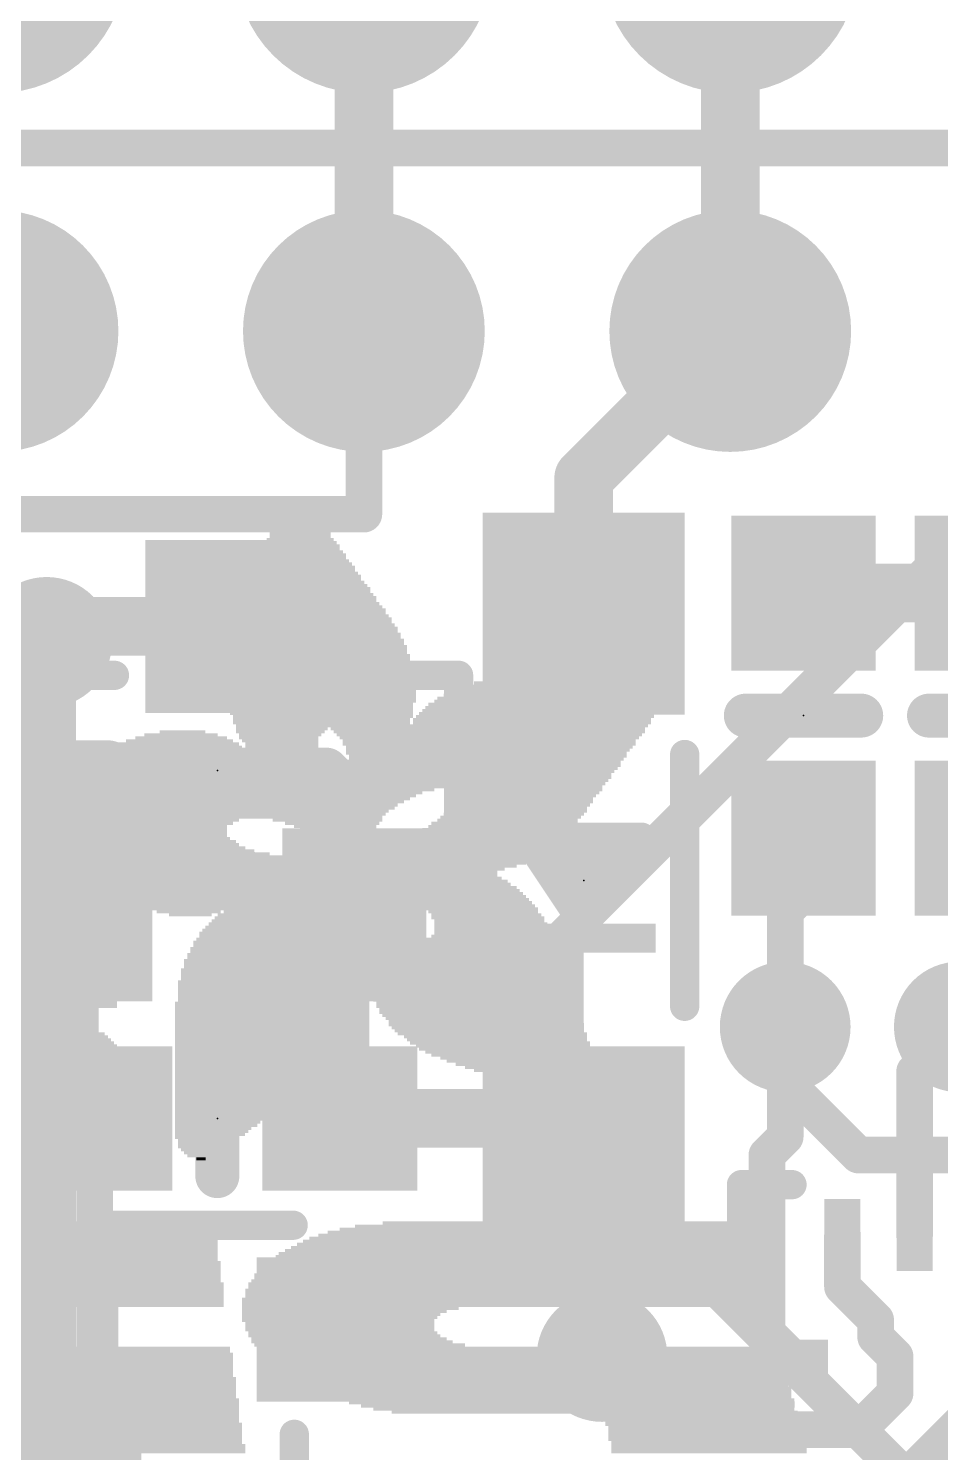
# Model space of a CAD drawing. Extents: x -8.6 to 58.7, y -9 to 29.5.
# Drawn here: x 16.72 to 23.05, y 11.27 to 21.15 of the extents above; entities that cross this region are included whole.
import ezdxf

# ---------------------------------------------------------------- set-up
doc = ezdxf.new("R2010")
doc.units = 0
for name, color, linetype in [('1', 12, 'CONTINUOUS'), ('16', 5, 'CONTINUOUS'), ('17', 110, 'CONTINUOUS'), ('18', 110, 'CONTINUOUS'), ('201', 6, 'CONTINUOUS'), ('21', 40, 'CONTINUOUS'), ('23', 53, 'CONTINUOUS')]:
    doc.layers.add(name, color=color, linetype=linetype)

# ---------------------------------------------------------------- blocks, each defined once
blk = doc.blocks.new('RECT')
blk.add_solid([(-0.5, -0.5), (0.5, -0.5), (-0.5, 0.5), (0.5, 0.5)])
blk = doc.blocks.new('ROUNDP')
at = {"const_width": 0.5}
blk.add_lwpolyline([(0, -0.25, 1), (0, 0.25, 1), (0, -0.25)], format="xyb", dxfattribs=at)
blk = doc.blocks.new('ROUNDV')
at = {"const_width": 0.5}
blk.add_lwpolyline([(0, -0.25, 1), (0, 0.25, 1), (0, -0.25)], format="xyb", dxfattribs=at)

msp = doc.modelspace()

# ---------------------------------------------------------------- linework, layer by layer
at = {"layer": '1'}
for points, const_width in [([(30.734, 20.32), (15.621, 20.32)], 0.254), ([(21.59, 19.05), (20.574, 18.034)], 0.4064), ([(20.574, 18.034), (20.574, 17.09)], 0.4064), ([(22.098, 17.233), (23.368, 17.233)], 0.4064), ([(16.9614, 17.002), (16.8504, 16.891)], 0.4064), ([(18.034, 17.002), (16.9614, 17.002)], 0.4064), ([(16.4157, 16.0084), (17.272, 16.0084)], 0.4064), ([(17.272, 16.0084), (18.7896, 16.0084)], 0.3048), ([(18.7896, 16.0084), (18.923, 15.875)], 0.3048), ([(18.923, 15.875), (18.923, 14.941)], 0.4064), ([(22.098, 15.533), (22.098, 15.152)], 0.254), ([(22.098, 15.152), (21.971, 15.025)], 0.254), ([(17.084, 13.689), (17.084, 15.002)], 0.254), ([(18.884, 14.902), (18.984, 15.002)], 0.4064), ([(18.923, 14.941), (18.884, 14.902)], 0.4064), ([(21.971, 13.462), (21.971, 15.025)], 0.254), ([(18.884, 13.589), (18.884, 14.902)], 0.4064), ([(21.971, 14.224), (21.971, 13.462)], 0.254), ([(22.868, 13.9138), (23.1782, 14.224)], 0.254), ([(22.868, 12.78), (22.868, 13.9138)], 0.254), ([(17.184, 13.589), (17.084, 13.689)], 0.254), ([(20.375, 13.589), (18.884, 13.589)], 0.4064), ([(20.574, 13.39), (20.375, 13.589)], 0.4064), ([(17.184, 13.589), (17.184, 11.453)], 0.254), ([(21.844, 13.335), (21.971, 13.462)], 0.254), ([(21.844, 13.335), (21.844, 12.827)], 0.254), ([(21.844, 12.104), (21.844, 12.827)], 0.254), ([(22.368, 12.78), (22.368, 12.422)], 0.254), ([(22.368, 12.422), (22.5982, 12.1918)], 0.254), ([(22.5982, 12.1918), (22.5982, 12.0728)], 0.254), ([(22.018, 11.93), (21.844, 12.104)], 0.254), ([(22.5982, 12.0728), (22.733, 11.938)], 0.254), ([(23.6775, 11.93), (22.6695, 10.922)], 0.3048), ([(22.733, 11.938), (22.733, 11.684)], 0.254), ([(22.733, 11.684), (22.479, 11.43)], 0.254), ([(17.184, 11.453), (16.907, 11.176)], 0.254), ([(22.479, 11.43), (22.018, 11.43)], 0.254)]:
    msp.add_lwpolyline(points, dxfattribs=dict(at, const_width=const_width))
for points, const_width in [([(21.6618, 18.9782, 1), (21.5182, 19.1218)], 0.2032), ([(20.6756, 18.034, 1), (20.4724, 18.034)], 0.2032), ([(20.5022, 18.1058, 1), (20.6458, 17.9622)], 0.2032), ([(22.098, 17.3346, 1), (22.098, 17.1314)], 0.2032), ([(16.9614, 17.1036, 1), (16.9614, 16.9004)], 0.2032), ([(17.0332, 16.9302, 1), (16.8896, 17.0738)], 0.2032), ([(18.034, 16.9004, 1), (18.034, 17.1036)], 0.2032), ([(20.4724, 17.09, 1), (20.6756, 17.09)], 0.2032), ([(16.7786, 16.9628, 1), (16.9222, 16.8192)], 0.2032), ([(17.272, 15.9068, 1), (17.272, 16.11)], 0.2032), ([(17.272, 16.0846, 1), (17.272, 15.9322)], 0.1524), ([(18.8435, 16.0623, 1), (18.7357, 15.9545)], 0.1524), ([(18.7896, 15.9322, 1), (18.7896, 16.0846)], 0.1524), ([(19.0246, 15.875, 1), (18.8214, 15.875)], 0.2032), ([(18.8691, 15.8211, 1), (18.9769, 15.9289)], 0.1524), ([(22.1615, 15.533, 1), (22.0345, 15.533)], 0.127), ([(22.0345, 15.152, 1), (22.1615, 15.152)], 0.127), ([(22.1429, 15.1071, 1), (22.0531, 15.1969)], 0.127), ([(17.1475, 15.002, 1), (17.0205, 15.002)], 0.127), ([(18.9948, 14.8692, 1), (18.8512, 15.0128)], 0.2032), ([(19.0558, 14.9302, 1), (18.9122, 15.0738)], 0.2032), ([(22.0345, 15.025, 1), (21.9075, 15.025)], 0.127), ([(21.9261, 15.0699, 1), (22.0159, 14.9801)], 0.127), ([(18.9856, 14.902, 1), (18.7824, 14.902)], 0.2032), ([(18.8122, 14.9738, 1), (18.9558, 14.8302)], 0.2032), ([(18.8122, 14.9738, 1), (18.9558, 14.8302)], 0.2032), ([(18.8214, 14.941, 1), (19.0246, 14.941)], 0.2032), ([(22.0345, 14.224, 1), (21.9075, 14.224)], 0.127), ([(22.9315, 13.9138, 1), (22.8045, 13.9138)], 0.127), ([(22.8231, 13.9587, 1), (22.9129, 13.8689)], 0.127), ([(17.1289, 13.7339, 1), (17.0391, 13.6441)], 0.127), ([(17.0205, 13.689, 1), (17.1475, 13.689)], 0.127), ([(18.884, 13.6906, 1), (18.884, 13.4874)], 0.2032), ([(20.4468, 13.6608, 1), (20.3032, 13.5172)], 0.2032), ([(20.375, 13.4874, 1), (20.375, 13.6906)], 0.2032), ([(17.2475, 13.589, 1), (17.1205, 13.589)], 0.127), ([(17.1391, 13.5441, 1), (17.2289, 13.6339)], 0.127), ([(18.7824, 13.589, 1), (18.9856, 13.589)], 0.2032), ([(20.5022, 13.3182, 1), (20.6458, 13.4618)], 0.2032), ([(22.0159, 13.4171, 1), (21.9261, 13.5069)], 0.127), ([(21.9075, 13.335, 1), (21.7805, 13.335)], 0.127), ([(21.7991, 13.3799, 1), (21.8889, 13.2901)], 0.127), ([(21.9075, 13.462, 1), (22.0345, 13.462)], 0.127), ([(21.9075, 13.462, 1), (22.0345, 13.462)], 0.127), ([(21.9075, 12.827, 1), (21.7805, 12.827)], 0.127), ([(21.7805, 12.827, 1), (21.9075, 12.827)], 0.127), ([(22.4315, 12.78, 1), (22.3045, 12.78)], 0.127), ([(22.8045, 12.78, 1), (22.9315, 12.78)], 0.127), ([(22.4129, 12.4669, 1), (22.3231, 12.3771)], 0.127), ([(22.3045, 12.422, 1), (22.4315, 12.422)], 0.127), ([(22.6617, 12.1918, 1), (22.5347, 12.1918)], 0.127), ([(22.5533, 12.1469, 1), (22.6431, 12.2367)], 0.127), ([(21.8889, 12.1489, 1), (21.7991, 12.0591)], 0.127), ([(21.7805, 12.104, 1), (21.9075, 12.104)], 0.127), ([(22.6431, 12.1177, 1), (22.5533, 12.0279)], 0.127), ([(22.5347, 12.0728, 1), (22.6617, 12.0728)], 0.127), ([(22.7965, 11.938, 1), (22.6695, 11.938)], 0.127), ([(21.9731, 11.8851, 1), (22.0629, 11.9749)], 0.127), ([(22.6881, 11.8931, 1), (22.7779, 11.9829)], 0.127), ([(22.7779, 11.6391, 1), (22.6881, 11.7289)], 0.127), ([(22.6695, 11.684, 1), (22.7965, 11.684)], 0.127), ([(17.2289, 11.4081, 1), (17.1391, 11.4979)], 0.127), ([(22.018, 11.4935, 1), (22.018, 11.3665)], 0.127), ([(22.479, 11.3665, 1), (22.479, 11.4935)], 0.127), ([(17.1205, 11.453, 1), (17.2475, 11.453)], 0.127), ([(22.4341, 11.4749, 1), (22.5239, 11.3851)], 0.127), ([(16.8621, 11.2209, 1), (16.9519, 11.1311)], 0.127)]:
    msp.add_lwpolyline(points, format="xyb", dxfattribs=dict(at, const_width=const_width))
at = {"layer": '16'}
for points, const_width in [([(19.05, 19.05), (19.05, 21.59)], 0.4064), ([(21.59, 19.05), (21.59, 21.59)], 0.4064), ([(19.05, 17.78), (19.05, 19.05)], 0.254), ([(5.842, 17.78), (19.05, 17.78)], 0.254), ([(23.368, 17.78), (20.447, 14.859)], 0.254), ([(16.8504, 16.891), (16.8504, 8.3414)], 0.4064), ([(20.447, 14.859), (20.447, 13.462)], 0.254), ([(21.971, 13.97), (21.971, 14.224)], 0.254), ([(21.971, 13.843), (21.971, 13.97)], 0.254), ([(22.479, 13.335), (21.971, 13.843)], 0.254), ([(20.447, 13.462), (23.1775, 10.7315)], 0.254), ([(23.622, 13.335), (22.479, 13.335)], 0.254)]:
    msp.add_lwpolyline(points, dxfattribs=dict(at, const_width=const_width))
for points, const_width in [([(19.1135, 19.05, 1), (18.9865, 19.05)], 0.127), ([(18.9484, 19.05, 1), (19.1516, 19.05)], 0.2032), ([(21.4884, 19.05, 1), (21.6916, 19.05)], 0.2032), ([(19.05, 17.7165, 1), (19.05, 17.8435)], 0.127), ([(18.9865, 17.78, 1), (19.1135, 17.78)], 0.127), ([(16.952, 16.891, 1), (16.7488, 16.891)], 0.2032), ([(20.5105, 14.859, 1), (20.3835, 14.859)], 0.127), ([(20.4021, 14.9039, 1), (20.4919, 14.8141)], 0.127), ([(22.0345, 14.224, 1), (21.9075, 14.224)], 0.127), ([(22.0345, 13.97, 1), (21.9075, 13.97)], 0.127), ([(21.9075, 13.97, 1), (22.0345, 13.97)], 0.127), ([(22.0159, 13.8879, 1), (21.9261, 13.7981)], 0.127), ([(21.9075, 13.843, 1), (22.0345, 13.843)], 0.127), ([(20.4919, 13.5069, 1), (20.4021, 13.4171)], 0.127), ([(20.3835, 13.462, 1), (20.5105, 13.462)], 0.127), ([(22.479, 13.3985, 1), (22.479, 13.2715)], 0.127), ([(22.4341, 13.2901, 1), (22.5239, 13.3799)], 0.127)]:
    msp.add_lwpolyline(points, format="xyb", dxfattribs=dict(at, const_width=const_width))
at = {"layer": '21'}
for points, const_width in [([(16.3616, 16.6624), (17.3204, 16.6624)], 0.2032), ([(18.7476, 16.6624), (19.7064, 16.6624)], 0.2032), ([(19.7064, 16.6624), (19.7064, 15.3496)], 0.2032), ([(22.498, 16.383), (21.698, 16.383)], 0.3048), ([(23.768, 16.383), (22.968, 16.383)], 0.3048), ([(19.874, 14.367), (19.874, 16.113)], 0.2032), ([(21.274, 16.113), (21.274, 14.367)], 0.2032), ([(20.574, 14.94), (20.174, 15.54)], 0.2032), ([(20.174, 15.54), (20.974, 15.54)], 0.2032), ([(20.974, 15.54), (20.574, 14.94)], 0.2032), ([(20.574, 15.14), (20.374, 15.44)], 0.2032), ([(20.374, 15.44), (20.774, 15.44)], 0.2032), ([(20.774, 15.44), (20.574, 15.14)], 0.2032), ([(18.2564, 15.3416), (17.7976, 15.3416)], 0.2032), ([(20.5073, 15.24), (20.6407, 15.24)], 0.2032), ([(18.034, 13.989), (18.034, 13.189)], 0.3048), ([(21.668, 12.33), (21.668, 13.13)], 0.2032), ([(21.668, 13.13), (22.018, 13.13)], 0.2032), ([(17.2466, 12.8484), (18.5594, 12.8484)], 0.2032), ([(17.2466, 11.8896), (17.2466, 12.8484)], 0.2032), ([(18.5674, 11.3984), (18.5674, 10.9396)], 0.2032)]:
    msp.add_lwpolyline(points, dxfattribs=dict(at, const_width=const_width))
for points, const_width in [([(17.3204, 16.6116, 1), (17.3204, 16.7132)], 0.1016), ([(18.7476, 16.7132, 1), (18.7476, 16.6116)], 0.1016), ([(19.7572, 16.6624, 1), (19.6556, 16.6624)], 0.1016), ([(19.7064, 16.6116, 1), (19.7064, 16.7132)], 0.1016), ([(21.698, 16.4592, 1), (21.698, 16.3068)], 0.1524), ([(22.498, 16.3068, 1), (22.498, 16.4592)], 0.1524), ([(22.968, 16.4592, 1), (22.968, 16.3068)], 0.1524), ([(19.9248, 16.113, 1), (19.8232, 16.113)], 0.1016), ([(21.3248, 16.113, 1), (21.2232, 16.113)], 0.1016), ([(20.2163, 15.5682, 1), (20.1317, 15.5118)], 0.1016), ([(20.174, 15.5908, 1), (20.174, 15.4892)], 0.1016), ([(21.0163, 15.5118, 1), (20.9317, 15.5682)], 0.1016), ([(20.974, 15.4892, 1), (20.974, 15.5908)], 0.1016), ([(20.4163, 15.4682, 1), (20.3317, 15.4118)], 0.1016), ([(20.374, 15.4908, 1), (20.374, 15.3892)], 0.1016), ([(20.8163, 15.4118, 1), (20.7317, 15.4682)], 0.1016), ([(20.774, 15.3892, 1), (20.774, 15.4908)], 0.1016), ([(17.7976, 15.3924, 1), (17.7976, 15.2908)], 0.1016), ([(18.2564, 15.2908, 1), (18.2564, 15.3924)], 0.1016), ([(19.6556, 15.3496, 1), (19.7572, 15.3496)], 0.1016), ([(20.5073, 15.2908, 1), (20.5073, 15.1892)], 0.1016), ([(20.6407, 15.1892, 1), (20.6407, 15.2908)], 0.1016), ([(20.5317, 15.1682, 1), (20.6163, 15.1118)], 0.1016), ([(20.5317, 15.1118, 1), (20.6163, 15.1682)], 0.1016), ([(20.5317, 14.9682, 1), (20.6163, 14.9118)], 0.1016), ([(20.5317, 14.9118, 1), (20.6163, 14.9682)], 0.1016), ([(19.8232, 14.367, 1), (19.9248, 14.367)], 0.1016), ([(21.2232, 14.367, 1), (21.3248, 14.367)], 0.1016), ([(18.1102, 13.989, 1), (17.9578, 13.989)], 0.1524), ([(17.9578, 13.189, 1), (18.1102, 13.189)], 0.1524), ([(21.7188, 13.13, 1), (21.6172, 13.13)], 0.1016), ([(21.668, 13.1808, 1), (21.668, 13.0792)], 0.1016), ([(22.018, 13.0792, 1), (22.018, 13.1808)], 0.1016), ([(17.2466, 12.8992, 1), (17.2466, 12.7976)], 0.1016), ([(17.2974, 12.8484, 1), (17.1958, 12.8484)], 0.1016), ([(18.5594, 12.7976, 1), (18.5594, 12.8992)], 0.1016), ([(21.6172, 12.33, 1), (21.7188, 12.33)], 0.1016), ([(17.1958, 11.8896, 1), (17.2974, 11.8896)], 0.1016), ([(18.6182, 11.3984, 1), (18.5166, 11.3984)], 0.1016)]:
    msp.add_lwpolyline(points, format="xyb", dxfattribs=dict(at, const_width=const_width))
at = {"layer": '23'}
for p in [(22.098, 16.383), (18.034, 16.002), (20.574, 15.24), (18.034, 13.589)]:
    msp.add_point(p, dxfattribs=at)

# ---------------------------------------------------------------- block references
at = {"layer": '1'}
for p, xscale, yscale, rotation in [((20.574, 17.09), 1.4, 1.4, 180), ((20.574, 13.39), 1.4, 1.4, 180), ((22.368, 12.78), 0.5, 0.25, 270), ((22.868, 12.78), 0.5, 0.25, 270)]:
    msp.add_blockref('RECT', p, dxfattribs=dict(at, xscale=xscale, yscale=yscale, rotation=rotation))
at = {"layer": '1', "xscale": 1.075, "rotation": 270}
for p in [(22.098, 17.233), (23.368, 17.233), (22.098, 15.533), (23.368, 15.533)]:
    msp.add_blockref('RECT', p, dxfattribs=at)
at = {"layer": '1', "yscale": 1.2}
for p in [(18.034, 17.002), (17.084, 15.002), (18.984, 15.002)]:
    msp.add_blockref('RECT', p, dxfattribs=at)
at = {"layer": '1', "xscale": 1.075}
for p in [(17.184, 13.589), (18.884, 13.589)]:
    msp.add_blockref('RECT', p, dxfattribs=at)
at = {"layer": '1', "yscale": 1.2, "rotation": 90}
for p in [(18.907, 12.126), (16.907, 11.176)]:
    msp.add_blockref('RECT', p, dxfattribs=at)
at = {"layer": '1', "xscale": 0.5, "yscale": 0.25}
for p in [(22.018, 11.93), (22.018, 11.43)]:
    msp.add_blockref('RECT', p, dxfattribs=at)
at = {"layer": '17', "xscale": 1.778, "yscale": 1.778}
for p in [(16.51, 21.59), (16.51, 21.59), (19.05, 21.59), (19.05, 21.59), (21.59, 21.59), (21.59, 21.59)]:
    msp.add_blockref('ROUNDP', p, dxfattribs=at)
at = {"layer": '17', "xscale": 1.6764, "yscale": 1.6764, "rotation": 90}
for p in [(16.51, 19.05), (16.51, 19.05), (19.05, 19.05), (19.05, 19.05), (21.59, 19.05), (21.59, 19.05)]:
    msp.add_blockref('ROUNDP', p, dxfattribs=at)
at = {"layer": '18', "xscale": 0.9064, "yscale": 0.9064}
for p in [(16.8504, 16.891), (16.8504, 16.891), (21.971, 14.224), (21.971, 14.224), (23.1782, 14.224), (23.1782, 14.224), (20.701, 11.938), (20.701, 11.938)]:
    msp.add_blockref('ROUNDV', p, dxfattribs=at)
at = {"layer": '201', "yscale": 0.0212, "rotation": 180}
for p, xscale in [((18.5866, 17.7729), 0.2539), ((18.5866, 17.794), 0.2116), ((18.5866, 17.8152), 0.127), ((18.5866, 17.7306), 0.3385), ((18.5866, 17.7094), 0.3385), ((18.5972, 17.6883), 0.3597), ((18.5866, 17.7517), 0.2962), ((18.6078, 17.6036), 0.4655), ((18.6184, 17.5825), 0.4866), ((18.5972, 17.6671), 0.402), ((18.6078, 17.6459), 0.4232), ((18.6078, 17.6248), 0.4232), ((18.629, 17.4767), 0.5924), ((18.6184, 17.5401), 0.529), ((18.6395, 17.4978), 0.5713), ((18.629, 17.519), 0.5501), ((18.629, 17.5613), 0.5078), ((18.6501, 17.4132), 0.6771), ((18.6501, 17.392), 0.6771), ((18.6395, 17.4555), 0.6136), ((18.6501, 17.4344), 0.6347), ((18.6713, 17.2862), 0.804), ((18.6607, 17.3497), 0.7405), ((18.6607, 17.3286), 0.7405), ((18.6713, 17.3074), 0.7617), ((18.6607, 17.3709), 0.6982), ((18.6924, 17.2016), 0.8886), ((18.6924, 17.1805), 0.8886), ((18.6924, 17.2228), 0.8463), ((18.6819, 17.2651), 0.8252), ((18.6819, 17.2439), 0.8252), ((18.703, 17.1381), 0.9521), ((18.7136, 17.117), 0.9733), ((18.7136, 17.0958), 0.9733), ((18.703, 17.1593), 0.9098), ((18.7242, 17.0112), 1.0791), ((18.7348, 16.99), 1.1002), ((18.7136, 17.0747), 1.0156), ((18.7242, 17.0535), 1.0368), ((18.7242, 17.0324), 1.0368), ((18.7348, 16.8842), 1.1849), ((18.7347, 16.9477), 1.1425), ((18.7347, 16.9266), 1.1425), ((18.7453, 16.9054), 1.1637), ((18.7348, 16.9689), 1.1002), ((18.7453, 16.7996), 1.2483), ((18.7453, 16.8631), 1.206), ((18.7453, 16.8419), 1.206), ((18.7453, 16.8208), 1.206), ((18.7453, 16.7785), 1.2483), ((18.7453, 16.7573), 1.2483), ((18.7559, 16.7361), 1.2695), ((18.7559, 16.715), 1.2695), ((18.7559, 16.6938), 1.2695), ((18.7453, 16.6303), 1.2907), ((18.7559, 16.6092), 1.3118), ((18.7559, 16.588), 1.3118), ((18.7559, 16.6727), 1.2695), ((18.7559, 16.6515), 1.2695), ((20.3957, 16.588), 1.2907), ((20.4168, 16.6092), 1.206), ((20.4591, 16.6303), 1.0368), ((18.7559, 16.5669), 1.3118), ((18.7559, 16.5457), 1.3118), ((18.7665, 16.5246), 1.2907), ((18.7665, 16.5034), 1.2907), ((20.3216, 16.5034), 1.5234), ((20.3428, 16.5246), 1.4811), ((20.3534, 16.5457), 1.4176), ((20.3745, 16.5669), 1.3753), ((18.7665, 16.4822), 1.2907), ((18.7559, 16.4611), 1.2695), ((18.7559, 16.4399), 1.2695), ((18.7559, 16.4188), 1.2695), ((18.7559, 16.3976), 1.2695), ((20.2476, 16.3976), 1.6292), ((20.2687, 16.4188), 1.6292), ((20.2793, 16.4399), 1.608), ((20.2899, 16.4611), 1.5869), ((20.311, 16.4822), 1.5446), ((18.7559, 16.3553), 1.2272), ((18.7559, 16.3341), 1.2272), ((18.7665, 16.3764), 1.2483), ((19.5917, 16.313), 2.8564), ((18.4809, 16.2918), 0.6347), ((19.909, 16.2918), 2.1793), ((20.2158, 16.3553), 1.6503), ((20.2158, 16.3341), 1.6503), ((20.237, 16.3764), 1.6503), ((17.7721, 16.2072), 0.7405), ((17.7826, 16.2283), 0.6347), ((17.7826, 16.2495), 0.5078), ((17.7932, 16.2707), 0.3174), ((18.4703, 16.2707), 0.6136), ((18.4703, 16.2495), 0.5713), ((18.4597, 16.2283), 0.5501), ((18.4703, 16.2072), 0.529), ((19.9196, 16.2707), 2.1581), ((19.9196, 16.2495), 2.1158), ((19.9196, 16.2283), 2.0735), ((19.9196, 16.2072), 2.0312), ((17.8884, 16.1014), 1.6503), ((17.9202, 16.1225), 1.5869), ((17.9519, 16.1437), 1.5234), ((17.7403, 16.1649), 0.931), ((17.7615, 16.186), 0.8463), ((18.4809, 16.186), 0.5078), ((18.4809, 16.1649), 0.5078), ((19.9196, 16.186), 2.0312), ((19.9196, 16.1649), 1.9889), ((19.909, 16.1437), 1.9677), ((19.8985, 16.1225), 1.9466), ((19.909, 16.1014), 1.9254), ((17.7403, 15.9956), 1.9889), ((17.7721, 16.0168), 1.9254), ((17.7932, 16.0379), 1.8408), ((17.8249, 16.0591), 1.7773), ((17.8567, 16.0802), 1.7138), ((19.8879, 16.0591), 1.8831), ((19.8879, 16.0379), 1.8831), ((19.8985, 16.0802), 1.9042), ((19.8879, 16.0168), 1.8408), ((19.8773, 15.9956), 1.8196), ((17.6663, 15.911), 2.137), ((17.6768, 15.9321), 2.1158), ((17.6874, 15.9533), 2.0947), ((17.7086, 15.9744), 2.0523), ((19.8667, 15.9744), 1.7984), ((19.8667, 15.9533), 1.7984), ((19.8561, 15.9321), 1.7773), ((19.8456, 15.911), 1.7561), ((17.6663, 15.8263), 2.2216), ((17.6663, 15.8052), 2.2216), ((17.6663, 15.8898), 2.1793), ((17.6663, 15.8687), 2.1793), ((17.6663, 15.8475), 2.1793), ((19.2531, 15.8687), 0.5713), ((19.835, 15.8898), 1.735), ((19.2108, 15.8475), 0.4866), ((19.1897, 15.8263), 0.4443), ((19.1685, 15.8052), 0.402), ((20.1735, 15.8687), 1.0579), ((20.1735, 15.8263), 0.9733), ((20.1629, 15.8052), 0.9521), ((20.1841, 15.8475), 0.9944), ((17.6768, 15.784), 2.2428), ((17.6874, 15.7629), 2.2216), ((17.698, 15.7417), 2.2428), ((17.7086, 15.7205), 2.2639), ((17.7297, 15.6994), 2.2639), ((19.0521, 15.6994), 0.2962), ((19.0733, 15.7205), 0.2962), ((19.1156, 15.7629), 0.3385), ((19.105, 15.7417), 0.3174), ((19.1368, 15.784), 0.3808), ((20.0889, 15.6994), 0.9733), ((20.11, 15.7205), 0.9733), ((20.1206, 15.7417), 0.9521), ((20.1418, 15.7629), 0.9521), ((20.1629, 15.784), 0.9521), ((17.899, 15.6782), 2.5601), ((17.4124, 15.6571), 1.5445), ((17.4018, 15.6359), 1.4811), ((17.4018, 15.6148), 1.3964), ((18.7982, 15.6571), 0.7617), ((18.83, 15.6359), 0.6559), ((18.8511, 15.6148), 0.5713), ((20.0042, 15.6148), 1.0156), ((20.0254, 15.6359), 1.0156), ((20.0466, 15.6571), 0.9733), ((20.0677, 15.6782), 0.9733), ((17.4124, 15.5936), 1.3753), ((17.4229, 15.5724), 1.3541), ((17.4441, 15.5513), 1.3118), ((17.4653, 15.5301), 1.3118), ((17.5076, 15.509), 1.3118), ((18.8723, 15.5936), 0.529), ((18.8934, 15.5724), 0.4866), ((18.9146, 15.5513), 0.4866), ((19.5599, 15.5301), 1.735), ((19.5493, 15.509), 1.7138), ((19.8985, 15.5513), 1.1002), ((19.9408, 15.5724), 1.0579), ((19.9725, 15.5936), 1.0368), ((17.5287, 15.4878), 1.3118), ((17.5605, 15.4666), 1.333), ((17.6134, 15.4455), 1.3541), ((17.6768, 15.4243), 1.4388), ((18.629, 15.4032), 3.2584), ((19.4224, 15.4243), 1.7138), ((19.4859, 15.4455), 1.6715), ((19.507, 15.4666), 1.6715), ((19.5388, 15.4878), 1.6927), ((18.6184, 15.382), 3.1949), ((18.6078, 15.3609), 3.1314), ((18.5972, 15.3397), 3.0256), ((18.5655, 15.3185), 2.9198), ((18.1212, 15.2974), 1.9889), ((18.1317, 15.2762), 1.9254), ((18.1317, 15.2551), 1.8831), ((17.9942, 15.2339), 1.5234), ((17.9836, 15.2127), 1.4599), ((18.9569, 15.2339), 0.2327), ((18.9675, 15.2127), 0.2539), ((19.5388, 15.2974), 0.7194), ((19.6022, 15.2762), 0.7194), ((19.634, 15.2551), 0.7405), ((19.6763, 15.2339), 0.7405), ((19.6974, 15.2127), 0.7405), ((17.9836, 15.1916), 1.4176), ((17.9942, 15.1704), 1.3541), ((17.9942, 15.1493), 1.3118), ((18.0154, 15.1281), 1.2695), ((18.0154, 15.107), 1.2272), ((18.9886, 15.107), 0.2962), ((18.9992, 15.1281), 0.2751), ((18.9886, 15.1493), 0.2539), ((18.9781, 15.1916), 0.2327), ((18.9781, 15.1704), 0.2327), ((19.7292, 15.1916), 0.7617), ((19.7503, 15.1704), 0.7617), ((19.7715, 15.1493), 0.7617), ((19.7927, 15.1281), 0.7617), ((19.8138, 15.107), 0.7617), ((18.026, 15.0858), 1.1637), ((18.0471, 15.0646), 1.1214), ((18.0683, 15.0435), 1.0368), ((17.8355, 15.0223), 0.4443), ((18.3327, 15.0223), 0.5078), ((19.0098, 15.0223), 0.3808), ((18.9992, 15.0858), 0.3174), ((19.0098, 15.0646), 0.3385), ((19.0098, 15.0435), 0.3385), ((19.835, 15.0858), 0.7617), ((19.8561, 15.0646), 0.7617), ((19.8667, 15.0435), 0.7829), ((19.8773, 15.0223), 0.7617), ((17.8461, 15.0012), 0.2962), ((18.2481, 14.9165), 0.5924), ((18.2587, 14.9377), 0.5713), ((18.2693, 14.9588), 0.5501), ((18.2904, 14.98), 0.5501), ((18.301, 15.0012), 0.529), ((19.0521, 14.9165), 0.5501), ((19.031, 14.9588), 0.4655), ((19.0415, 14.9377), 0.4866), ((19.0204, 15.0012), 0.402), ((19.031, 14.98), 0.4232), ((19.909, 14.98), 0.7829), ((19.8985, 15.0012), 0.7617), ((19.9196, 14.9588), 0.7617), ((19.9302, 14.9377), 0.7829), ((19.9302, 14.9165), 0.7829), ((16.6718, 14.8107), 1.0791), ((16.6718, 14.8319), 0.9944), ((16.6824, 14.8531), 0.8463), ((18.1846, 14.8107), 0.6347), ((18.2058, 14.8319), 0.6347), ((18.2164, 14.8742), 0.6136), ((18.2164, 14.8531), 0.6136), ((18.227, 14.8954), 0.5924), ((19.5493, 14.8107), 1.6715), ((19.5493, 14.8319), 1.6292), ((19.0839, 14.8531), 0.6982), ((19.0733, 14.8742), 0.6347), ((19.0627, 14.8954), 0.5713), ((19.9408, 14.8531), 0.8463), ((19.9408, 14.8954), 0.804), ((19.9408, 14.8742), 0.804), ((16.6718, 14.7473), 1.206), ((16.6824, 14.7261), 1.2272), ((16.6718, 14.7684), 1.1637), ((16.6718, 14.7896), 1.1214), ((18.1741, 14.7261), 0.6982), ((18.1846, 14.7473), 0.6771), ((18.1741, 14.7684), 0.6559), ((18.1846, 14.7896), 0.6347), ((19.5176, 14.7261), 1.7773), ((19.5282, 14.7473), 1.7561), ((19.5388, 14.7684), 1.735), ((19.5388, 14.7896), 1.6927), ((16.6718, 14.6626), 1.2907), ((16.6718, 14.6415), 1.2907), ((16.6824, 14.6203), 1.3118), ((16.6718, 14.7049), 1.2483), ((16.6824, 14.6838), 1.2695), ((19.1156, 14.6203), 2.6659), ((19.1156, 14.6838), 2.6236), ((19.1156, 14.6626), 2.6236), ((19.1262, 14.6415), 2.6448), ((18.1846, 14.7049), 0.7194), ((19.507, 14.7049), 1.8408), ((16.6718, 14.5568), 1.333), ((16.6718, 14.5357), 1.333), ((16.6824, 14.5992), 1.3118), ((16.6824, 14.578), 1.3118), ((17.1056, 14.5145), 0.4655), ((19.1156, 14.5357), 2.7082), ((19.1262, 14.5145), 2.7294), ((19.1156, 14.5992), 2.6659), ((19.1262, 14.578), 2.6871), ((19.1262, 14.5568), 2.6871), ((17.1161, 14.4934), 0.4443), ((17.1267, 14.4722), 0.4232), ((17.1267, 14.4511), 0.4232), ((17.1267, 14.4299), 0.4232), ((18.4174, 14.4934), 1.3118), ((18.4174, 14.4722), 1.3118), ((18.4174, 14.4511), 1.3118), ((18.4174, 14.4299), 1.3118), ((19.8032, 14.4511), 1.4176), ((19.7927, 14.4934), 1.3964), ((19.7927, 14.4722), 1.3964), ((19.8138, 14.4299), 1.3964), ((17.1267, 14.4087), 0.4232), ((17.1267, 14.3876), 0.4232), ((17.1267, 14.3664), 0.4232), ((18.4068, 14.3876), 1.333), ((18.4068, 14.3664), 1.333), ((18.4068, 14.3453), 1.333), ((18.3962, 14.3241), 1.3118), ((18.4174, 14.4087), 1.3118), ((19.8138, 14.4087), 1.3964), ((19.835, 14.3876), 1.3964), ((19.835, 14.3664), 1.3964), ((19.8456, 14.3453), 1.3753), ((19.8456, 14.3241), 1.3753), ((16.8728, 14.2183), 0.4655), ((18.3856, 14.2606), 1.2907), ((18.3856, 14.2395), 1.2907), ((18.3856, 14.2183), 1.2907), ((18.3962, 14.3029), 1.3118), ((18.3962, 14.2818), 1.3118), ((19.8667, 14.3029), 1.3753), ((19.8773, 14.2818), 1.3541), ((19.8879, 14.2606), 1.333), ((19.8985, 14.2395), 1.3541), ((19.909, 14.2183), 1.333), ((16.6295, 14.176), 1.2483), ((16.6401, 14.1548), 1.2695), ((16.6507, 14.1337), 1.2907), ((16.6612, 14.1125), 1.3118), ((16.8411, 14.1972), 0.6982), ((18.3751, 14.1972), 1.2695), ((18.3751, 14.176), 1.2695), ((18.3645, 14.1548), 1.2483), ((18.3645, 14.1337), 1.2483), ((18.3539, 14.1125), 1.2272), ((19.9196, 14.1972), 1.3118), ((19.9408, 14.176), 1.3118), ((19.9619, 14.1548), 1.2695), ((19.9725, 14.1337), 1.2483), ((19.9937, 14.1125), 1.2483), ((16.6718, 14.0914), 1.333), ((16.6824, 14.0702), 1.3541), ((16.6824, 14.049), 1.3541), ((16.693, 14.0279), 1.3753), ((18.3327, 14.049), 1.1849), ((18.3433, 14.0914), 1.206), ((18.3433, 14.0702), 1.206), ((18.3222, 14.0279), 1.1637), ((20.0148, 14.0914), 1.206), ((20.0254, 14.0702), 1.1849), ((20.0571, 14.049), 1.1637), ((20.0783, 14.0279), 1.1214), ((16.693, 14.0067), 1.3753), ((16.693, 13.9856), 1.3753), ((16.693, 13.9644), 1.3753), ((17.1479, 13.9433), 0.5078), ((17.169, 13.9221), 0.4655), ((18.3116, 14.0067), 1.1425), ((18.3116, 13.9856), 1.1425), ((18.301, 13.9644), 1.1214), ((18.2904, 13.9433), 1.1002), ((18.2798, 13.9221), 1.0791), ((20.11, 14.0067), 1.0579), ((20.1418, 13.9856), 1.0368), ((20.1735, 13.9644), 0.9733), ((20.2052, 13.9433), 0.9098), ((20.237, 13.9221), 0.8463), ((17.1796, 13.9009), 0.4443), ((17.1796, 13.8798), 0.4443), ((17.1902, 13.8586), 0.4232), ((17.1902, 13.8375), 0.4232), ((17.1902, 13.8163), 0.4232), ((18.2693, 13.9009), 1.0579), ((18.2481, 13.8798), 1.0156), ((18.2375, 13.8586), 0.9944), ((18.227, 13.8375), 0.9733), ((18.2164, 13.8163), 0.9521), ((20.2793, 13.9009), 0.804), ((20.311, 13.8798), 0.7405), ((20.3428, 13.8586), 0.6771), ((20.3639, 13.8375), 0.5924), ((20.3957, 13.8163), 0.529), ((17.1902, 13.7951), 0.4232), ((17.1902, 13.774), 0.4232), ((17.1902, 13.7528), 0.4232), ((17.1902, 13.7317), 0.4232), ((18.1952, 13.7951), 0.9098), ((18.1846, 13.774), 0.8886), ((18.1741, 13.7528), 0.8675), ((18.1529, 13.7317), 0.8252), ((20.438, 13.7951), 0.4443), ((20.4591, 13.774), 0.3597), ((20.4803, 13.7528), 0.2751), ((20.4909, 13.7317), 0.1693), ((16.7036, 13.6259), 1.3964), ((17.1585, 13.647), 0.4866), ((17.1796, 13.7105), 0.4443), ((17.1796, 13.6894), 0.4443), ((17.1796, 13.6682), 0.4443), ((18.0788, 13.6259), 0.6771), ((18.1423, 13.7105), 0.804), ((18.1, 13.647), 0.7194), ((18.1212, 13.6894), 0.7617), ((18.1106, 13.6682), 0.7405), ((16.693, 13.5412), 1.3753), ((16.693, 13.5201), 1.3753), ((16.7036, 13.6047), 1.3964), ((16.7036, 13.5836), 1.3964), ((16.7036, 13.5624), 1.3964), ((18.0683, 13.6047), 0.6559), ((18.0577, 13.5836), 0.6347), ((18.0365, 13.5624), 0.5924), ((18.026, 13.5412), 0.5713), ((18.0048, 13.5201), 0.529), ((16.693, 13.4989), 1.3753), ((16.6824, 13.4778), 1.3541), ((16.9151, 13.4566), 0.8886), ((16.9363, 13.4355), 0.8463), ((17.9942, 13.4989), 0.5078), ((17.9836, 13.4778), 0.4866), ((17.9625, 13.4566), 0.4443), ((17.9625, 13.4355), 0.402), ((16.9363, 13.4143), 0.804), ((16.9363, 13.3931), 0.7617), ((16.9469, 13.372), 0.6982), ((16.9469, 13.3508), 0.6136), ((16.9469, 13.3297), 0.4866), ((17.9307, 13.3931), 0.3385), ((17.9519, 13.4143), 0.3808), ((17.9307, 13.372), 0.2962), ((17.9202, 13.3508), 0.2327), ((17.9202, 13.3297), 0.1904), ((17.9202, 13.3085), 0.0635), ((16.6507, 12.843), 2.7294), ((16.7459, 12.8642), 2.539), ((20.3428, 12.843), 2.7083), ((20.438, 12.8642), 2.5178), ((16.4708, 12.7372), 3.1314), ((16.492, 12.7584), 3.0891), ((16.5131, 12.7796), 3.0045), ((16.5449, 12.8007), 2.941), ((16.5872, 12.8219), 2.8564), ((20.1841, 12.7372), 3.1103), ((20.1947, 12.7584), 3.0468), ((20.2264, 12.7796), 2.9833), ((20.2581, 12.8007), 2.9198), ((20.3005, 12.8219), 2.8352), ((16.365, 12.6314), 3.343), ((16.3862, 12.6526), 3.3007), ((16.3968, 12.6738), 3.2795), ((16.4179, 12.6949), 3.2372), ((16.4391, 12.7161), 3.1949), ((20.0995, 12.6314), 3.3218), ((20.11, 12.6526), 3.3007), ((20.1206, 12.6738), 3.2372), ((20.1418, 12.6949), 3.1949), ((20.1629, 12.7161), 3.1526), ((16.3227, 12.5468), 3.4699), ((16.3333, 12.568), 3.4488), ((16.3439, 12.5891), 3.4276), ((16.3545, 12.6103), 3.3642), ((20.0571, 12.5468), 3.4488), ((20.0677, 12.568), 3.4276), ((20.0783, 12.5891), 3.4065), ((20.0889, 12.6103), 3.343), ((16.2804, 12.4622), 3.5546), ((16.291, 12.441), 3.5757), ((16.291, 12.4833), 3.5334), ((16.3016, 12.5045), 3.5123), ((16.3121, 12.5257), 3.4911), ((20.0254, 12.441), 3.5546), ((20.036, 12.4622), 3.5334), ((20.0466, 12.5045), 3.5123), ((20.0466, 12.4833), 3.5123), ((20.0466, 12.5257), 3.4699), ((16.2592, 12.3352), 3.6392), ((16.2698, 12.3987), 3.6181), ((16.2698, 12.3775), 3.6181), ((16.2698, 12.3564), 3.6181), ((16.2804, 12.4199), 3.5969), ((20.0254, 12.3352), 3.6392), ((20.0254, 12.3987), 3.5969), ((20.0254, 12.3775), 3.5969), ((20.036, 12.3564), 3.6181), ((20.036, 12.4199), 3.5757), ((16.2592, 12.3141), 3.6392), ((16.2592, 12.2929), 3.6392), ((20.0254, 12.3141), 3.6392), ((20.0254, 12.2929), 3.6392), ((18.9569, 12.2718), 1.5022), ((18.9146, 12.2506), 1.4176), ((18.8934, 12.2294), 1.3753), ((18.8829, 12.2083), 1.3541), ((18.8723, 12.1871), 1.333), ((18.8829, 12.166), 1.3118), ((18.8829, 12.1448), 1.3118), ((18.8829, 12.1236), 1.3118), ((18.904, 12.1025), 1.3118), ((18.9146, 12.0813), 1.333), ((18.9463, 12.0602), 1.3541), ((18.9675, 12.039), 1.3964), ((16.3227, 11.9967), 3.5969), ((16.3333, 11.9755), 3.5757), ((16.3544, 11.9544), 3.5757), ((19.0204, 12.0179), 1.4599), ((20.1206, 11.9967), 3.6181), ((20.1312, 11.9755), 3.5969), ((20.1418, 11.9544), 3.6181), ((16.365, 11.9332), 3.5546), ((16.3756, 11.9121), 3.5334), ((16.3862, 11.8909), 3.5123), ((16.3968, 11.8697), 3.4911), ((16.4073, 11.8486), 3.4699), ((20.1523, 11.9332), 3.5969), ((20.1735, 11.9121), 3.5546), ((20.1841, 11.8909), 3.5334), ((20.2052, 11.8697), 3.5334), ((20.2158, 11.8486), 3.5123), ((16.4285, 11.8274), 3.4276), ((16.4391, 11.8063), 3.4065), ((16.4708, 11.7851), 3.3853), ((16.492, 11.764), 3.343), ((16.5131, 11.7428), 3.3007), ((20.237, 11.8274), 3.4699), ((20.2581, 11.8063), 3.4699), ((20.2793, 11.7851), 3.4276), ((20.3005, 11.764), 3.3853), ((20.3216, 11.7428), 3.343), ((16.5343, 11.7216), 3.2584), ((16.566, 11.7005), 3.1949), ((16.5978, 11.6793), 3.1314), ((16.6295, 11.6582), 3.0679), ((20.3534, 11.7216), 3.3218), ((20.3745, 11.7005), 3.2795), ((20.3957, 11.6793), 3.2372), ((20.4274, 11.6582), 3.1737), ((16.2063, 11.5735), 3.9566), ((16.2063, 11.5524), 3.9566), ((16.6295, 11.5947), 3.1103), ((16.6612, 11.6159), 3.0468), ((16.6718, 11.637), 3.0256), ((20.4591, 11.637), 3.1526), ((20.4909, 11.6159), 3.0891), ((20.5332, 11.5947), 3.0045), ((20.5755, 11.5735), 2.9198), ((20.6496, 11.5524), 2.814), ((16.2063, 11.5312), 3.9566), ((15.5293, 11.5101), 2.6025), ((15.4975, 11.4677), 2.539), ((15.4764, 11.4466), 2.4967), ((15.5081, 11.4889), 2.5601), ((17.5287, 11.4677), 1.3541), ((17.5287, 11.4466), 1.3541), ((17.5182, 11.5101), 1.333), ((17.5182, 11.4889), 1.333), ((21.3901, 11.5312), 1.333), ((21.3901, 11.5101), 1.333), ((21.4007, 11.4889), 1.3541), ((21.4007, 11.4677), 1.3541), ((21.4113, 11.4466), 1.333), ((17.5287, 11.4254), 1.3541), ((17.5287, 11.4043), 1.3541), ((17.5287, 11.3831), 1.3541), ((17.5393, 11.362), 1.333), ((21.4218, 11.4043), 1.3541), ((21.4218, 11.3831), 1.3541), ((21.4218, 11.362), 1.3541), ((21.4113, 11.4254), 1.333), ((17.5393, 11.3408), 1.333), ((17.5499, 11.3196), 1.3541), ((17.5499, 11.2985), 1.3541), ((17.5499, 11.2773), 1.3541), ((21.4324, 11.3408), 1.333), ((21.443, 11.3196), 1.3541), ((21.443, 11.2985), 1.3541), ((21.443, 11.2773), 1.3541)]:
    msp.add_blockref('RECT', p, dxfattribs=dict(at, xscale=xscale))
at = {"layer": '21', "xscale": 0.2, "rotation": 90}
msp.add_blockref('RECT', (20.574, 14.84), dxfattribs=at)

doc.saveas('drawing.dxf')
